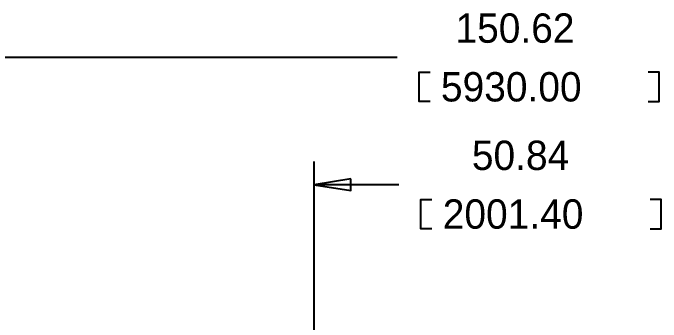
# Model space of a CAD drawing. Extents: x -31 to 174, y -12 to 124.
# Drawn here: x 14.8 to 84.9, y 90.4 to 123.9 of the extents above; entities that cross this region are included whole.
import ezdxf

# ---------------------------------------------------------------- set-up
doc = ezdxf.new("R2010")
doc.units = 0
doc.layers.add('BG_DIMENSION', color=1, linetype='CONTINUOUS')

msp = doc.modelspace()

# ---------------------------------------------------------------- linework, layer by layer
at = {"layer": 'BG_DIMENSION'}
for points in [[(56.33847, 119.05488), (0, 119.05488)], [(59.90082, 114.29238), (58.71972, 114.29238), (58.71972, 117.46738), (59.90082, 117.46738)], [(83.52282, 114.29238), (84.70392, 114.29238), (84.70392, 117.46738), (83.52282, 117.46738)], [(47.3456, 66.617342), (47.3456, 107.793282)], [(51.345592, 105.918), (47.3456, 105.29316), (51.345592, 104.66832), (51.345592, 105.918)], [(56.53659, 105.29316), (47.3456, 105.29316)], [(60.09894, 100.53066), (58.91784, 100.53066), (58.91784, 103.70566), (60.09894, 103.70566)], [(83.72094, 100.53066), (84.90204, 100.53066), (84.90204, 103.70566), (83.72094, 103.70566)]]:
    msp.add_lwpolyline(points, dxfattribs=at)

# ---------------------------------------------------------------- texts
at = {"layer": 'BG_DIMENSION', "width": 0.992}
for s, p in [('150.62', (62.65672, 120.64238)), ('5930.00', (61.08192, 114.29238)), ('50.84', (64.42964, 106.88066)), ('2001.40', (61.28004, 100.53066))]:
    msp.add_text(s, height=3.175, dxfattribs=at).set_placement(p)

doc.saveas('drawing.dxf')
